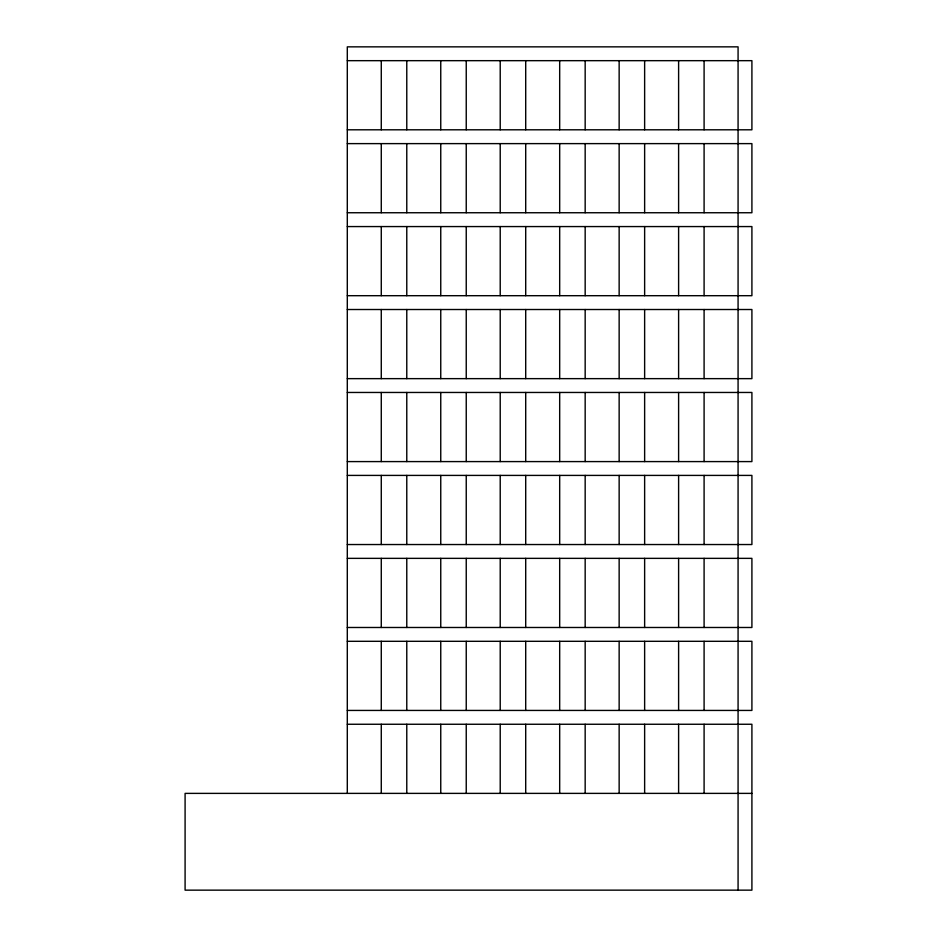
<?xml version="1.0" encoding="UTF-8"?>
<svg xmlns="http://www.w3.org/2000/svg" width="937" height="937" viewBox="0 0 937 937"><rect width="100%" height="100%" fill="white"/><g stroke="black" fill="none" stroke-linecap="round" stroke-linejoin="round"><path stroke-width="1.41" d="M347.299 60.671L751.907 60.671L751.907 129.798L347.299 129.798M347.299 143.619L751.907 143.619L751.907 212.746L347.299 212.746M347.299 226.567L751.907 226.567L751.907 295.694L347.299 295.694M347.299 309.515L751.907 309.515L751.907 378.642L347.299 378.642M347.299 392.462L751.907 392.462L751.907 461.59L347.299 461.59M347.299 475.41L751.907 475.41L751.907 544.538L347.299 544.538M347.299 558.358L751.907 558.358L751.907 627.485L347.299 627.485M347.299 641.306L751.907 641.306L751.907 710.433L347.299 710.433M347.299 724.254L751.907 724.254L751.907 890.15L185.093 890.15L185.093 793.381L751.907 793.381M738.075 890.15L738.075 46.85L347.299 46.85L347.299 793.381M704.097 60.671L704.097 129.798M704.097 143.619L704.097 212.746M704.097 226.567L704.097 295.694M704.097 309.515L704.097 378.642M704.097 392.462L704.097 461.59M704.097 475.41L704.097 544.538M704.097 558.358L704.097 627.485M704.097 641.306L704.097 710.433M704.097 724.254L704.097 793.381M678.611 60.671L678.611 129.798M678.611 143.619L678.611 212.746M678.611 226.567L678.611 295.694M678.611 309.515L678.611 378.642M678.611 392.462L678.611 461.59M678.611 475.41L678.611 544.538M678.611 558.358L678.611 627.485M678.611 641.306L678.611 710.433M678.611 724.254L678.611 793.381M644.633 60.671L644.633 129.798M644.633 143.619L644.633 212.746M644.633 226.567L644.633 295.694M644.633 309.515L644.633 378.642M644.633 392.462L644.633 461.59M644.633 475.41L644.633 544.538M644.633 558.358L644.633 627.485M644.633 641.306L644.633 710.433M644.633 724.254L644.633 793.381M619.146 60.671L619.146 129.798M619.146 143.619L619.146 212.746M619.146 226.567L619.146 295.694M619.146 309.515L619.146 378.642M619.146 392.462L619.146 461.59M619.146 475.41L619.146 544.538M619.146 558.358L619.146 627.485M619.146 641.306L619.146 710.433M619.146 724.254L619.146 793.381M585.168 60.671L585.168 129.798M585.168 143.619L585.168 212.746M585.168 226.567L585.168 295.694M585.168 309.515L585.168 378.642M585.168 392.462L585.168 461.59M585.168 475.41L585.168 544.538M585.168 558.358L585.168 627.485M585.168 641.306L585.168 710.433M585.168 724.254L585.168 793.381M559.682 60.671L559.682 129.798M559.682 143.619L559.682 212.746M559.682 226.567L559.682 295.694M559.682 309.515L559.682 378.642M559.682 392.462L559.682 461.59M559.682 475.41L559.682 544.538M559.682 558.358L559.682 627.485M559.682 641.306L559.682 710.433M559.682 724.254L559.682 793.381M525.704 60.671L525.704 129.798M525.704 143.619L525.704 212.746M525.704 226.567L525.704 295.694M525.704 309.515L525.704 378.642M525.704 392.462L525.704 461.59M525.704 475.41L525.704 544.538M525.704 558.358L525.704 627.485M525.704 641.306L525.704 710.433M525.704 724.254L525.704 793.381M500.217 60.671L500.217 129.798M500.217 143.619L500.217 212.746M500.217 226.567L500.217 295.694M500.217 309.515L500.217 378.642M500.217 392.462L500.217 461.59M500.217 475.41L500.217 544.538M500.217 558.358L500.217 627.485M500.217 641.306L500.217 710.433M500.217 724.254L500.217 793.381M466.239 60.671L466.239 129.798M466.239 143.619L466.239 212.746M466.239 226.567L466.239 295.694M466.239 309.515L466.239 378.642M466.239 392.462L466.239 461.59M466.239 475.41L466.239 544.538M466.239 558.358L466.239 627.485M466.239 641.306L466.239 710.433M466.239 724.254L466.239 793.381M440.753 60.671L440.753 129.798M440.753 143.619L440.753 212.746M440.753 226.567L440.753 295.694M440.753 309.515L440.753 378.642M440.753 392.462L440.753 461.59M440.753 475.41L440.753 544.538M440.753 558.358L440.753 627.485M440.753 641.306L440.753 710.433M440.753 724.254L440.753 793.381M406.775 60.671L406.775 129.798M406.775 143.619L406.775 212.746M406.775 226.567L406.775 295.694M406.775 309.515L406.775 378.642M406.775 392.462L406.775 461.59M406.775 475.41L406.775 544.538M406.775 558.358L406.775 627.485M406.775 641.306L406.775 710.433M406.775 724.254L406.775 793.381M381.277 60.671L381.277 129.798M381.277 143.619L381.277 212.746M381.277 226.567L381.277 295.694M381.277 309.515L381.277 378.642M381.277 392.462L381.277 461.59M381.277 475.41L381.277 544.538M381.277 558.358L381.277 627.485M381.277 641.306L381.277 710.433M381.277 724.254L381.277 793.381"/></g></svg>
